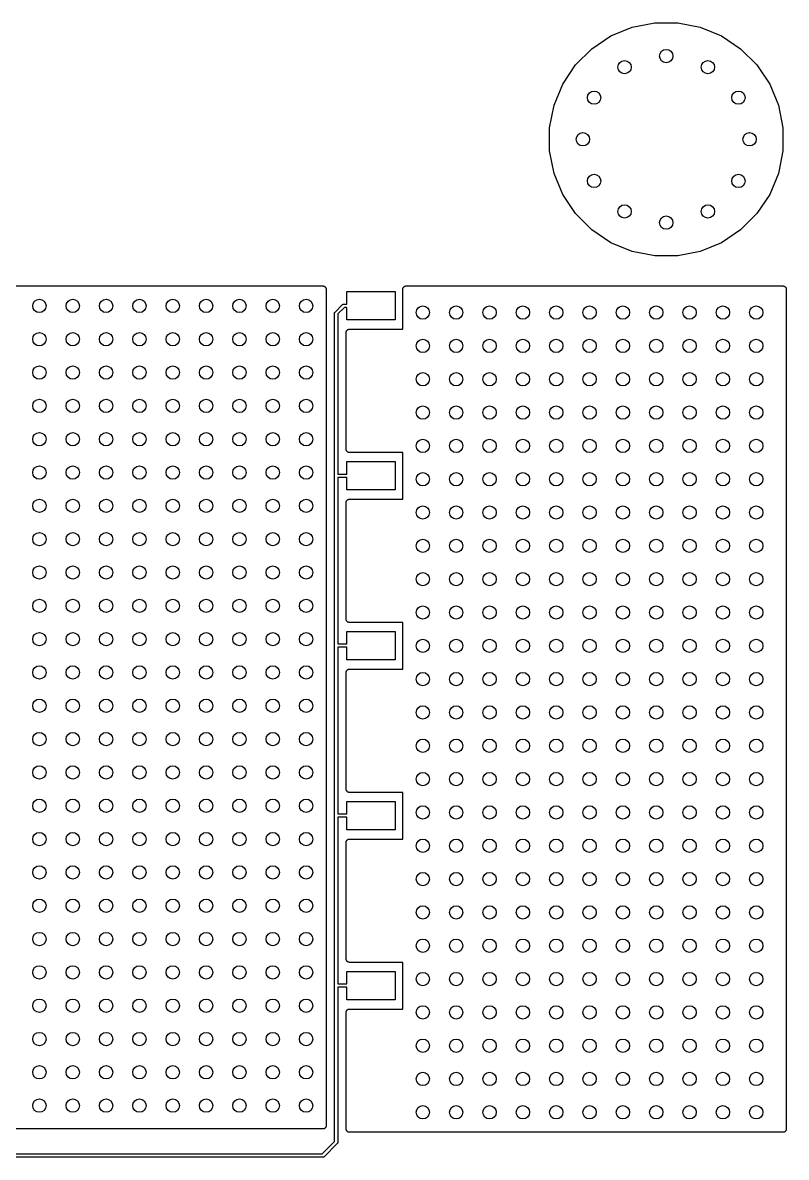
# Model space of a CAD drawing. Extents: x 73.2 to 146.9, y -82.5 to -28.5.
# Drawn here: x 124 to 146.9, y -62.55 to -28.5 of the extents above; entities that cross this region are included whole.
import ezdxf

# ---------------------------------------------------------------- set-up
doc = ezdxf.new("R2010")
doc.units = 0
doc.header["$MEASUREMENT"] = 0
doc.layers.add('BLACK', color=7, linetype='CONTINUOUS')

msp = doc.modelspace()

# ---------------------------------------------------------------- linework, layer by layer
at = {"layer": 'BLACK', "linetype": 'CONTINUOUS'}
for p, q in [((142.279, -28.6345), (142.955, -28.5)), ((142.955, -28.5), (143.645, -28.5)), ((143.645, -28.5), (144.321, -28.6345)), ((141.069, -29.2814), (141.642, -28.8983)), ((141.642, -28.8983), (142.279, -28.6345)), ((144.321, -28.6345), (144.958, -28.8983)), ((144.958, -28.8983), (145.531, -29.2814)), ((140.581, -29.7689), (141.069, -29.2814)), ((145.531, -29.2814), (146.019, -29.7689)), ((140.198, -30.3421), (140.581, -29.7689)), ((146.019, -29.7689), (146.402, -30.3421)), ((139.935, -30.9791), (140.198, -30.3421)), ((146.402, -30.3421), (146.665, -30.9791)), ((139.8, -31.6553), (139.935, -30.9791)), ((146.665, -30.9791), (146.8, -31.6553)), ((139.8, -32.3447), (139.8, -31.6553)), ((146.8, -31.6553), (146.8, -32.3447)), ((139.935, -33.0209), (139.8, -32.3447)), ((146.8, -32.3447), (146.665, -33.0209)), ((140.198, -33.6579), (139.935, -33.0209)), ((146.665, -33.0209), (146.402, -33.6579)), ((140.581, -34.2311), (140.198, -33.6579)), ((146.402, -33.6579), (146.019, -34.2311)), ((141.069, -34.7186), (140.581, -34.2311)), ((146.019, -34.2311), (145.531, -34.7186)), ((141.642, -35.1017), (141.069, -34.7186)), ((145.531, -34.7186), (144.958, -35.1017)), ((142.279, -35.3655), (141.642, -35.1017)), ((142.955, -35.5), (142.279, -35.3655)), ((144.321, -35.3655), (143.645, -35.5)), ((144.958, -35.1017), (144.321, -35.3655)), ((143.645, -35.5), (142.955, -35.5)), ((103.8, -36.4), (133, -36.4)), ((133, -36.4), (133.001, -36.4)), ((133.001, -36.4), (133.001, -36.4)), ((133.001, -36.4), (133.001, -36.4)), ((133.001, -36.4), (133.001, -36.4)), ((133.001, -36.4), (133.011, -36.4011)), ((133.011, -36.4011), (133.02, -36.402)), ((133.02, -36.402), (133.02, -36.4021)), ((133.02, -36.4021), (133.021, -36.4022)), ((133.021, -36.4022), (133.03, -36.405)), ((133.03, -36.405), (133.039, -36.4078)), ((133.039, -36.4078), (133.039, -36.408)), ((133.039, -36.408), (133.039, -36.4081)), ((133.039, -36.4081), (133.048, -36.4126)), ((133.048, -36.4126), (133.056, -36.4171)), ((133.056, -36.4171), (133.056, -36.4173)), ((133.056, -36.4173), (133.056, -36.4175)), ((133.056, -36.4175), (133.064, -36.4235)), ((133.064, -36.4235), (133.071, -36.4295)), ((133.071, -36.4295), (133.071, -36.4298)), ((133.071, -36.4298), (133.071, -36.43)), ((133.071, -36.43), (133.077, -36.4373)), ((135.424, -36.4363), (135.43, -36.429)), ((135.43, -36.4286), (135.437, -36.4227)), ((135.43, -36.4288), (135.43, -36.4286)), ((135.43, -36.429), (135.43, -36.4288)), ((135.437, -36.4227), (135.445, -36.4167)), ((135.445, -36.4163), (135.454, -36.412)), ((135.445, -36.4165), (135.445, -36.4163)), ((135.445, -36.4167), (135.445, -36.4165)), ((135.454, -36.412), (135.462, -36.4075)), ((135.462, -36.4074), (135.463, -36.4073)), ((135.462, -36.4075), (135.462, -36.4074)), ((135.463, -36.4073), (135.472, -36.4046)), ((135.472, -36.4046), (135.481, -36.4019)), ((135.481, -36.4018), (135.491, -36.4009)), ((135.481, -36.4019), (135.481, -36.4018)), ((135.481, -36.4019), (135.481, -36.4019)), ((135.491, -36.4009), (135.5, -36.4)), ((135.5, -36.4), (146.8, -36.4)), ((146.8, -36.4), (146.801, -36.4)), ((146.801, -36.4), (146.801, -36.4)), ((146.801, -36.4), (146.801, -36.4)), ((146.801, -36.4), (146.801, -36.4)), ((146.801, -36.4), (146.811, -36.4011)), ((146.811, -36.4011), (146.82, -36.402)), ((146.82, -36.402), (146.82, -36.4021)), ((146.82, -36.4021), (146.821, -36.4022)), ((146.821, -36.4022), (146.83, -36.405)), ((146.83, -36.405), (146.839, -36.4078)), ((146.839, -36.4078), (146.839, -36.408)), ((146.839, -36.408), (146.839, -36.4081)), ((146.839, -36.4081), (146.848, -36.4126)), ((146.848, -36.4126), (146.856, -36.4171)), ((146.856, -36.4171), (146.856, -36.4173)), ((146.856, -36.4173), (146.856, -36.4175)), ((146.856, -36.4175), (146.864, -36.4235)), ((146.864, -36.4235), (146.871, -36.4295)), ((146.871, -36.4295), (146.871, -36.4298)), ((146.871, -36.4298), (146.871, -36.43)), ((146.871, -36.43), (146.877, -36.4373)), ((133.077, -36.4373), (133.083, -36.4447)), ((133.083, -36.4447), (133.083, -36.445)), ((133.083, -36.445), (133.084, -36.4452)), ((133.084, -36.4452), (133.088, -36.4535)), ((133.088, -36.4535), (133.092, -36.4619)), ((133.092, -36.4619), (133.093, -36.4622)), ((133.093, -36.4622), (133.093, -36.4625)), ((133.093, -36.4625), (133.095, -36.4715)), ((133.095, -36.4715), (133.098, -36.4806)), ((133.098, -36.4806), (133.098, -36.4809)), ((133.098, -36.4809), (133.098, -36.4813)), ((133.098, -36.4813), (133.099, -36.4907)), ((133.099, -36.4907), (133.1, -36.5)), ((133.1, -36.5), (133.1, -61.6)), ((133.725, -36.945), (133.725, -36.57)), ((133.725, -36.57), (135.175, -36.57)), ((135.175, -36.57), (135.175, -37.42)), ((135.4, -36.4986), (135.401, -36.4893)), ((135.4, -36.4993), (135.4, -36.4986)), ((135.4, -36.5), (135.4, -36.4993)), ((135.4, -36.4993), (135.4, -36.4993)), ((135.4, -36.4993), (135.4, -36.4993)), ((135.4, -37.6951), (135.4, -36.5)), ((135.401, -36.4893), (135.402, -36.4799)), ((135.402, -36.4792), (135.405, -36.4702)), ((135.402, -36.4796), (135.402, -36.4792)), ((135.402, -36.4799), (135.402, -36.4796)), ((135.405, -36.4702), (135.408, -36.4612)), ((135.408, -36.4606), (135.413, -36.4523)), ((135.408, -36.4609), (135.408, -36.4606)), ((135.408, -36.4612), (135.408, -36.4609)), ((135.413, -36.4523), (135.417, -36.4441)), ((135.417, -36.4435), (135.424, -36.4363)), ((135.417, -36.4438), (135.417, -36.4435)), ((135.417, -36.4441), (135.417, -36.4438)), ((146.877, -36.4373), (146.883, -36.4447)), ((146.883, -36.4447), (146.883, -36.445)), ((146.883, -36.445), (146.884, -36.4452)), ((146.884, -36.4452), (146.888, -36.4535)), ((146.888, -36.4535), (146.892, -36.4619)), ((146.892, -36.4619), (146.893, -36.4622)), ((146.893, -36.4622), (146.893, -36.4625)), ((146.893, -36.4625), (146.895, -36.4715)), ((146.895, -36.4715), (146.898, -36.4806)), ((146.898, -36.4806), (146.898, -36.4809)), ((146.898, -36.4809), (146.898, -36.4813)), ((146.898, -36.4813), (146.899, -36.4907)), ((146.899, -36.4907), (146.9, -36.5)), ((146.9, -36.5), (146.9, -61.7)), ((133.366, -37.1829), (133.588, -36.9614)), ((133.646, -37.045), (133.45, -37.2407)), ((133.588, -36.9614), (133.589, -36.9595)), ((133.589, -36.9595), (133.591, -36.9579)), ((133.591, -36.9579), (133.597, -36.9532)), ((133.597, -36.9532), (133.602, -36.9507)), ((133.602, -36.9507), (133.606, -36.9486)), ((133.606, -36.9486), (133.615, -36.9457)), ((133.615, -36.9457), (133.623, -36.945)), ((133.623, -36.945), (133.625, -36.9448)), ((133.623, -36.945), (133.623, -36.945)), ((133.625, -36.9448), (133.627, -36.945)), ((133.627, -36.945), (133.725, -36.945)), ((133.725, -37.045), (133.646, -37.045)), ((133.725, -37.42), (133.725, -37.045)), ((133.35, -37.2176), (133.351, -37.2102)), ((133.35, -37.22), (133.35, -37.2176)), ((133.35, -37.2224), (133.35, -37.22)), ((133.35, -42.0975), (133.35, -37.2224)), ((133.351, -37.2102), (133.354, -37.2008)), ((133.354, -37.2008), (133.356, -37.1967)), ((133.356, -37.1967), (133.358, -37.1921)), ((133.358, -37.1921), (133.361, -37.1887)), ((133.361, -37.1887), (133.364, -37.1845)), ((133.364, -37.1845), (133.366, -37.1829)), ((133.45, -37.2407), (133.45, -42.045)), ((135.175, -37.42), (133.725, -37.42)), ((133.7, -37.7986), (133.701, -37.7893)), ((133.701, -37.7893), (133.702, -37.7799)), ((133.702, -37.7792), (133.705, -37.7702)), ((133.702, -37.7796), (133.702, -37.7792)), ((133.702, -37.7799), (133.702, -37.7796)), ((133.705, -37.7702), (133.708, -37.7612)), ((133.708, -37.7606), (133.713, -37.7523)), ((133.708, -37.7609), (133.708, -37.7606)), ((133.708, -37.7612), (133.708, -37.7609)), ((133.713, -37.7523), (133.717, -37.7441)), ((133.717, -37.7435), (133.724, -37.7363)), ((133.717, -37.7438), (133.717, -37.7435)), ((133.717, -37.7441), (133.717, -37.7438)), ((133.724, -37.7363), (133.73, -37.729)), ((133.73, -37.7286), (133.737, -37.7227)), ((133.73, -37.7288), (133.73, -37.7286)), ((133.73, -37.729), (133.73, -37.7288)), ((133.737, -37.7227), (133.745, -37.7167)), ((133.745, -37.7163), (133.754, -37.712)), ((133.745, -37.7165), (133.745, -37.7163)), ((133.745, -37.7167), (133.745, -37.7165)), ((133.754, -37.712), (133.762, -37.7075)), ((133.762, -37.7074), (133.763, -37.7073)), ((133.762, -37.7075), (133.762, -37.7074)), ((133.763, -37.7073), (133.772, -37.7046)), ((133.772, -37.7046), (133.781, -37.7019)), ((133.781, -37.7018), (133.791, -37.7009)), ((133.781, -37.7019), (133.781, -37.7018)), ((133.781, -37.7019), (133.781, -37.7019)), ((133.791, -37.7009), (133.8, -37.7)), ((133.8, -37.7), (135.395, -37.7)), ((135.395, -37.7), (135.4, -37.6996)), ((135.4, -37.6996), (135.4, -37.6951)), ((133.7, -37.7993), (133.7, -37.7986)), ((133.7, -37.8), (133.7, -37.7993)), ((133.7, -37.7993), (133.7, -37.7993)), ((133.7, -37.7993), (133.7, -37.7993)), ((133.7, -41.3), (133.7, -37.8)), ((133.701, -41.3093), (133.7, -41.3)), ((133.702, -41.3187), (133.701, -41.3093)), ((133.702, -41.3191), (133.702, -41.3187)), ((133.702, -41.3194), (133.702, -41.3191)), ((133.705, -41.3285), (133.702, -41.3194)), ((133.707, -41.3375), (133.705, -41.3285)), ((133.707, -41.3378), (133.707, -41.3375)), ((133.708, -41.3381), (133.707, -41.3378)), ((133.712, -41.3465), (133.708, -41.3381)), ((133.716, -41.3548), (133.712, -41.3465)), ((133.717, -41.355), (133.716, -41.3548)), ((133.717, -41.3553), (133.717, -41.355)), ((133.723, -41.3626), (133.717, -41.3553)), ((133.729, -41.37), (133.723, -41.3626)), ((133.729, -41.3702), (133.729, -41.37)), ((133.729, -41.3705), (133.729, -41.3702)), ((133.736, -41.3765), (133.729, -41.3705)), ((133.744, -41.3825), (133.736, -41.3765)), ((133.744, -41.3827), (133.744, -41.3825)), ((133.744, -41.3829), (133.744, -41.3827)), ((133.752, -41.3874), (133.744, -41.3829)), ((133.761, -41.3919), (133.752, -41.3874)), ((133.761, -41.392), (133.761, -41.3919)), ((133.761, -41.3922), (133.761, -41.392)), ((133.77, -41.395), (133.761, -41.3922)), ((133.779, -41.3978), (133.77, -41.395)), ((133.78, -41.3979), (133.779, -41.3978)), ((133.78, -41.398), (133.78, -41.3979)), ((133.789, -41.3989), (133.78, -41.398)), ((133.799, -41.4), (133.789, -41.3989)), ((133.8, -41.4), (133.799, -41.4)), ((133.799, -41.4), (133.799, -41.4)), ((133.799, -41.4), (133.799, -41.4)), ((133.799, -41.4), (133.799, -41.4)), ((135.395, -41.4), (133.8, -41.4)), ((135.4, -41.4004), (135.395, -41.4)), ((135.4, -41.4049), (135.4, -41.4004)), ((135.4, -42.7951), (135.4, -41.4049)), ((133.725, -42.045), (133.725, -41.67)), ((133.725, -41.67), (135.175, -41.67)), ((135.175, -41.67), (135.175, -42.52)), ((133.35, -42.0976), (133.35, -42.0975)), ((133.35, -42.1), (133.35, -42.0976)), ((133.35, -42.1024), (133.35, -42.1)), ((133.35, -47.1975), (133.35, -42.1024)), ((133.45, -42.045), (133.725, -42.045)), ((133.725, -42.145), (133.45, -42.145)), ((133.45, -42.145), (133.45, -47.145)), ((133.725, -42.52), (133.725, -42.145)), ((135.175, -42.52), (133.725, -42.52)), ((133.7, -42.8986), (133.701, -42.8893)), ((133.7, -42.8993), (133.7, -42.8986)), ((133.7, -42.9), (133.7, -42.8993)), ((133.7, -42.8993), (133.7, -42.8993)), ((133.7, -42.8993), (133.7, -42.8993)), ((133.7, -46.4), (133.7, -42.9)), ((133.701, -42.8893), (133.702, -42.8799)), ((133.702, -42.8792), (133.705, -42.8702)), ((133.702, -42.8796), (133.702, -42.8792)), ((133.702, -42.8799), (133.702, -42.8796)), ((133.705, -42.8702), (133.708, -42.8612)), ((133.708, -42.8606), (133.713, -42.8523)), ((133.708, -42.8609), (133.708, -42.8606)), ((133.708, -42.8612), (133.708, -42.8609)), ((133.713, -42.8523), (133.717, -42.8441)), ((133.717, -42.8435), (133.724, -42.8363)), ((133.717, -42.8438), (133.717, -42.8435)), ((133.717, -42.8441), (133.717, -42.8438)), ((133.724, -42.8363), (133.73, -42.829)), ((133.73, -42.8286), (133.737, -42.8227)), ((133.73, -42.8288), (133.73, -42.8286)), ((133.73, -42.829), (133.73, -42.8288)), ((133.737, -42.8227), (133.745, -42.8167)), ((133.745, -42.8163), (133.754, -42.812)), ((133.745, -42.8165), (133.745, -42.8163)), ((133.745, -42.8167), (133.745, -42.8165)), ((133.754, -42.812), (133.762, -42.8075)), ((133.762, -42.8074), (133.763, -42.8073)), ((133.762, -42.8075), (133.762, -42.8074)), ((133.763, -42.8073), (133.772, -42.8046)), ((133.772, -42.8046), (133.781, -42.8019)), ((133.781, -42.8018), (133.791, -42.8009)), ((133.781, -42.8019), (133.781, -42.8018)), ((133.781, -42.8019), (133.781, -42.8019)), ((133.791, -42.8009), (133.8, -42.8)), ((133.8, -42.8), (135.395, -42.8)), ((135.395, -42.8), (135.4, -42.7996)), ((135.4, -42.7996), (135.4, -42.7951)), ((133.701, -46.4093), (133.7, -46.4)), ((133.702, -46.4187), (133.701, -46.4093)), ((133.702, -46.4191), (133.702, -46.4187)), ((133.702, -46.4194), (133.702, -46.4191)), ((133.705, -46.4285), (133.702, -46.4194)), ((133.707, -46.4375), (133.705, -46.4285)), ((133.707, -46.4378), (133.707, -46.4375)), ((133.708, -46.4381), (133.707, -46.4378)), ((133.712, -46.4465), (133.708, -46.4381)), ((133.716, -46.4548), (133.712, -46.4465)), ((133.717, -46.455), (133.716, -46.4548)), ((133.717, -46.4553), (133.717, -46.455)), ((133.723, -46.4626), (133.717, -46.4553)), ((133.729, -46.47), (133.723, -46.4626)), ((133.729, -46.4702), (133.729, -46.47)), ((133.729, -46.4705), (133.729, -46.4702)), ((133.736, -46.4765), (133.729, -46.4705)), ((133.744, -46.4825), (133.736, -46.4765)), ((133.744, -46.4827), (133.744, -46.4825)), ((133.744, -46.4829), (133.744, -46.4827)), ((133.752, -46.4874), (133.744, -46.4829)), ((133.761, -46.4919), (133.752, -46.4874)), ((133.761, -46.492), (133.761, -46.4919)), ((133.761, -46.4922), (133.761, -46.492)), ((133.77, -46.495), (133.761, -46.4922)), ((133.779, -46.4978), (133.77, -46.495)), ((133.78, -46.4979), (133.779, -46.4978)), ((133.78, -46.498), (133.78, -46.4979)), ((133.789, -46.4989), (133.78, -46.498)), ((133.799, -46.5), (133.789, -46.4989)), ((133.8, -46.5), (133.799, -46.5)), ((133.799, -46.5), (133.799, -46.5)), ((133.799, -46.5), (133.799, -46.5)), ((133.799, -46.5), (133.799, -46.5)), ((135.395, -46.5), (133.8, -46.5)), ((135.4, -46.5004), (135.395, -46.5)), ((135.4, -46.5049), (135.4, -46.5004)), ((135.4, -47.8951), (135.4, -46.5049)), ((133.725, -47.145), (133.725, -46.77)), ((133.725, -46.77), (135.175, -46.77)), ((135.175, -46.77), (135.175, -47.62)), ((133.35, -47.1976), (133.35, -47.1975)), ((133.35, -47.2), (133.35, -47.1976)), ((133.35, -47.2024), (133.35, -47.2)), ((133.35, -52.2975), (133.35, -47.2024)), ((133.45, -47.145), (133.725, -47.145)), ((133.725, -47.245), (133.45, -47.245)), ((133.45, -47.245), (133.45, -52.245)), ((133.725, -47.62), (133.725, -47.245)), ((135.175, -47.62), (133.725, -47.62)), ((133.7, -47.9986), (133.701, -47.9893)), ((133.7, -47.9993), (133.7, -47.9986)), ((133.7, -48), (133.7, -47.9993)), ((133.7, -47.9993), (133.7, -47.9993)), ((133.7, -47.9993), (133.7, -47.9993)), ((133.7, -51.5), (133.7, -48)), ((133.701, -47.9893), (133.702, -47.9799)), ((133.702, -47.9792), (133.705, -47.9702)), ((133.702, -47.9796), (133.702, -47.9792)), ((133.702, -47.9799), (133.702, -47.9796)), ((133.705, -47.9702), (133.708, -47.9612)), ((133.708, -47.9606), (133.713, -47.9523)), ((133.708, -47.9609), (133.708, -47.9606)), ((133.708, -47.9612), (133.708, -47.9609)), ((133.713, -47.9523), (133.717, -47.9441)), ((133.717, -47.9435), (133.724, -47.9363)), ((133.717, -47.9438), (133.717, -47.9435)), ((133.717, -47.9441), (133.717, -47.9438)), ((133.724, -47.9363), (133.73, -47.929)), ((133.73, -47.9286), (133.737, -47.9227)), ((133.73, -47.9288), (133.73, -47.9286)), ((133.73, -47.929), (133.73, -47.9288)), ((133.737, -47.9227), (133.745, -47.9167)), ((133.745, -47.9163), (133.754, -47.912)), ((133.745, -47.9165), (133.745, -47.9163)), ((133.745, -47.9167), (133.745, -47.9165)), ((133.754, -47.912), (133.762, -47.9075)), ((133.762, -47.9074), (133.763, -47.9073)), ((133.762, -47.9075), (133.762, -47.9074)), ((133.763, -47.9073), (133.772, -47.9046)), ((133.772, -47.9046), (133.781, -47.9019)), ((133.781, -47.9018), (133.791, -47.9009)), ((133.781, -47.9019), (133.781, -47.9018)), ((133.781, -47.9019), (133.781, -47.9019)), ((133.791, -47.9009), (133.8, -47.9)), ((133.8, -47.9), (135.395, -47.9)), ((135.395, -47.9), (135.4, -47.8996)), ((135.4, -47.8996), (135.4, -47.8951)), ((133.701, -51.5093), (133.7, -51.5)), ((133.702, -51.5187), (133.701, -51.5093)), ((133.702, -51.5191), (133.702, -51.5187)), ((133.702, -51.5194), (133.702, -51.5191)), ((133.705, -51.5285), (133.702, -51.5194)), ((133.707, -51.5375), (133.705, -51.5285)), ((133.707, -51.5378), (133.707, -51.5375)), ((133.708, -51.5381), (133.707, -51.5378)), ((133.712, -51.5465), (133.708, -51.5381)), ((133.716, -51.5548), (133.712, -51.5465)), ((133.717, -51.555), (133.716, -51.5548)), ((133.717, -51.5553), (133.717, -51.555)), ((133.723, -51.5626), (133.717, -51.5553)), ((133.729, -51.57), (133.723, -51.5626)), ((133.729, -51.5702), (133.729, -51.57)), ((133.729, -51.5705), (133.729, -51.5702)), ((133.736, -51.5765), (133.729, -51.5705)), ((133.744, -51.5825), (133.736, -51.5765)), ((133.744, -51.5827), (133.744, -51.5825)), ((133.744, -51.5829), (133.744, -51.5827)), ((133.752, -51.5874), (133.744, -51.5829)), ((133.761, -51.5919), (133.752, -51.5874)), ((133.761, -51.592), (133.761, -51.5919)), ((133.761, -51.5922), (133.761, -51.592)), ((133.77, -51.595), (133.761, -51.5922)), ((133.779, -51.5978), (133.77, -51.595)), ((133.78, -51.5979), (133.779, -51.5978)), ((133.78, -51.598), (133.78, -51.5979)), ((133.789, -51.5989), (133.78, -51.598)), ((133.799, -51.6), (133.789, -51.5989)), ((133.8, -51.6), (133.799, -51.6)), ((133.799, -51.6), (133.799, -51.6)), ((133.799, -51.6), (133.799, -51.6)), ((133.799, -51.6), (133.799, -51.6)), ((135.395, -51.6), (133.8, -51.6)), ((135.4, -51.6004), (135.395, -51.6)), ((135.4, -51.6049), (135.4, -51.6004)), ((135.4, -52.9951), (135.4, -51.6049)), ((133.725, -52.245), (133.725, -51.87)), ((133.725, -51.87), (135.175, -51.87)), ((135.175, -51.87), (135.175, -52.72)), ((133.35, -52.3), (133.35, -52.2975)), ((133.35, -52.3024), (133.35, -52.3)), ((133.35, -57.3975), (133.35, -52.3024)), ((133.45, -52.245), (133.725, -52.245)), ((133.725, -52.345), (133.45, -52.345)), ((133.45, -52.345), (133.45, -57.345)), ((133.725, -52.72), (133.725, -52.345)), ((135.175, -52.72), (133.725, -52.72)), ((133.7, -53.0986), (133.701, -53.0893)), ((133.7, -53.0993), (133.7, -53.0986)), ((133.7, -53.1), (133.7, -53.0993)), ((133.7, -53.0993), (133.7, -53.0993)), ((133.7, -53.0993), (133.7, -53.0993)), ((133.7, -56.6), (133.7, -53.1)), ((133.701, -53.0893), (133.702, -53.0799)), ((133.702, -53.0792), (133.705, -53.0702)), ((133.702, -53.0796), (133.702, -53.0792)), ((133.702, -53.0799), (133.702, -53.0796)), ((133.705, -53.0702), (133.708, -53.0612)), ((133.708, -53.0606), (133.713, -53.0523)), ((133.708, -53.0609), (133.708, -53.0606)), ((133.708, -53.0612), (133.708, -53.0609)), ((133.713, -53.0523), (133.717, -53.0441)), ((133.717, -53.0435), (133.724, -53.0363)), ((133.717, -53.0438), (133.717, -53.0435)), ((133.717, -53.0441), (133.717, -53.0438)), ((133.724, -53.0363), (133.73, -53.029)), ((133.73, -53.0286), (133.737, -53.0227)), ((133.73, -53.0288), (133.73, -53.0286)), ((133.73, -53.029), (133.73, -53.0288)), ((133.737, -53.0227), (133.745, -53.0167)), ((133.745, -53.0163), (133.754, -53.012)), ((133.745, -53.0165), (133.745, -53.0163)), ((133.745, -53.0167), (133.745, -53.0165)), ((133.754, -53.012), (133.762, -53.0075)), ((133.762, -53.0074), (133.763, -53.0073)), ((133.762, -53.0075), (133.762, -53.0074)), ((133.763, -53.0073), (133.772, -53.0046)), ((133.772, -53.0046), (133.781, -53.0019)), ((133.781, -53.0018), (133.791, -53.0009)), ((133.781, -53.0019), (133.781, -53.0018)), ((133.781, -53.0019), (133.781, -53.0019)), ((133.791, -53.0009), (133.8, -53)), ((133.8, -53), (135.395, -53)), ((135.395, -53), (135.4, -52.9996)), ((135.4, -52.9996), (135.4, -52.9951)), ((133.701, -56.6093), (133.7, -56.6)), ((133.702, -56.6187), (133.701, -56.6093)), ((133.702, -56.6191), (133.702, -56.6187)), ((133.702, -56.6194), (133.702, -56.6191)), ((133.705, -56.6285), (133.702, -56.6194)), ((133.707, -56.6375), (133.705, -56.6285)), ((133.707, -56.6378), (133.707, -56.6375)), ((133.708, -56.6381), (133.707, -56.6378)), ((133.712, -56.6465), (133.708, -56.6381)), ((133.716, -56.6548), (133.712, -56.6465)), ((133.717, -56.655), (133.716, -56.6548)), ((133.717, -56.6553), (133.717, -56.655)), ((133.723, -56.6626), (133.717, -56.6553)), ((133.729, -56.67), (133.723, -56.6626)), ((133.729, -56.6702), (133.729, -56.67)), ((133.729, -56.6705), (133.729, -56.6702)), ((133.736, -56.6765), (133.729, -56.6705)), ((133.744, -56.6825), (133.736, -56.6765)), ((133.744, -56.6827), (133.744, -56.6825)), ((133.744, -56.6829), (133.744, -56.6827)), ((133.752, -56.6874), (133.744, -56.6829)), ((133.761, -56.6919), (133.752, -56.6874)), ((133.761, -56.692), (133.761, -56.6919)), ((133.761, -56.6922), (133.761, -56.692)), ((133.77, -56.695), (133.761, -56.6922)), ((133.779, -56.6978), (133.77, -56.695)), ((133.78, -56.6979), (133.779, -56.6978)), ((133.78, -56.698), (133.78, -56.6979)), ((133.789, -56.6989), (133.78, -56.698)), ((133.799, -56.7), (133.789, -56.6989)), ((133.8, -56.7), (133.799, -56.7)), ((133.799, -56.7), (133.799, -56.7)), ((133.799, -56.7), (133.799, -56.7)), ((133.799, -56.7), (133.799, -56.7)), ((135.395, -56.7), (133.8, -56.7)), ((135.4, -56.7004), (135.395, -56.7)), ((135.4, -56.7049), (135.4, -56.7004)), ((135.4, -58.0951), (135.4, -56.7049)), ((133.725, -57.345), (133.725, -56.97)), ((133.725, -56.97), (135.175, -56.97)), ((135.175, -56.97), (135.175, -57.82)), ((133.35, -57.4), (133.35, -57.3975)), ((133.35, -57.4025), (133.35, -57.4)), ((133.35, -62.0793), (133.35, -57.4025)), ((133.45, -57.345), (133.725, -57.345)), ((133.725, -57.445), (133.45, -57.445)), ((133.45, -57.445), (133.45, -62.0976)), ((133.725, -57.82), (133.725, -57.445)), ((135.175, -57.82), (133.725, -57.82)), ((133.7, -58.1986), (133.701, -58.1892)), ((133.7, -58.1993), (133.7, -58.1986)), ((133.7, -58.2), (133.7, -58.1993)), ((133.7, -58.1993), (133.7, -58.1993)), ((133.7, -58.1993), (133.7, -58.1993)), ((133.7, -61.7), (133.7, -58.2)), ((133.701, -58.1892), (133.702, -58.1799)), ((133.702, -58.1792), (133.705, -58.1702)), ((133.702, -58.1796), (133.702, -58.1792)), ((133.702, -58.1799), (133.702, -58.1796)), ((133.705, -58.1702), (133.708, -58.1612)), ((133.708, -58.1606), (133.713, -58.1523)), ((133.708, -58.1609), (133.708, -58.1606)), ((133.708, -58.1612), (133.708, -58.1609)), ((133.713, -58.1523), (133.717, -58.1441)), ((133.717, -58.1435), (133.724, -58.1363)), ((133.717, -58.1438), (133.717, -58.1435)), ((133.717, -58.1441), (133.717, -58.1438)), ((133.724, -58.1363), (133.73, -58.129)), ((133.73, -58.1286), (133.737, -58.1227)), ((133.73, -58.1288), (133.73, -58.1286)), ((133.73, -58.129), (133.73, -58.1288)), ((133.737, -58.1227), (133.745, -58.1167)), ((133.745, -58.1163), (133.754, -58.112)), ((133.745, -58.1165), (133.745, -58.1163)), ((133.745, -58.1167), (133.745, -58.1165)), ((133.754, -58.112), (133.762, -58.1075)), ((133.762, -58.1074), (133.763, -58.1073)), ((133.762, -58.1075), (133.762, -58.1074)), ((133.763, -58.1073), (133.772, -58.1046)), ((133.772, -58.1046), (133.781, -58.1019)), ((133.781, -58.1018), (133.791, -58.1009)), ((133.781, -58.1019), (133.781, -58.1018)), ((133.781, -58.1019), (133.781, -58.1019)), ((133.791, -58.1009), (133.8, -58.1)), ((133.8, -58.1), (135.395, -58.1)), ((135.395, -58.1), (135.4, -58.0996)), ((135.4, -58.0996), (135.4, -58.0951)), ((133.095, -61.6298), (133.092, -61.6388)), ((133.098, -61.6208), (133.095, -61.6298)), ((133.099, -61.6107), (133.098, -61.6201)), ((133.098, -61.6201), (133.098, -61.6204)), ((133.098, -61.6204), (133.098, -61.6208)), ((133.1, -61.6014), (133.099, -61.6107)), ((133.1, -61.6), (133.1, -61.6007)), ((133.1, -61.6007), (133.1, -61.6007)), ((133.1, -61.6007), (133.1, -61.6007)), ((133.1, -61.6007), (133.1, -61.6014)), ((133, -61.7), (118.1, -61.7)), ((133.009, -61.6991), (133, -61.7)), ((133.019, -61.6982), (133.009, -61.6991)), ((133.028, -61.6954), (133.019, -61.6981)), ((133.019, -61.6981), (133.019, -61.6981)), ((133.019, -61.6981), (133.019, -61.6982)), ((133.037, -61.6927), (133.028, -61.6954)), ((133.038, -61.6926), (133.037, -61.6927)), ((133.046, -61.688), (133.038, -61.6925)), ((133.038, -61.6925), (133.038, -61.6926)), ((133.055, -61.6837), (133.046, -61.688)), ((133.063, -61.6773), (133.055, -61.6833)), ((133.055, -61.6833), (133.055, -61.6835)), ((133.055, -61.6835), (133.055, -61.6837)), ((133.07, -61.6714), (133.063, -61.6773)), ((133.076, -61.6637), (133.07, -61.671)), ((133.07, -61.671), (133.07, -61.6712)), ((133.07, -61.6712), (133.07, -61.6714)), ((133.083, -61.6565), (133.076, -61.6637)), ((133.087, -61.6477), (133.083, -61.6559)), ((133.083, -61.6559), (133.083, -61.6562)), ((133.083, -61.6562), (133.083, -61.6565)), ((133.092, -61.6394), (133.087, -61.6477)), ((133.092, -61.6388), (133.092, -61.6391)), ((133.092, -61.6391), (133.092, -61.6394)), ((133.701, -61.7093), (133.7, -61.7)), ((133.702, -61.7187), (133.701, -61.7093)), ((133.702, -61.7191), (133.702, -61.7187)), ((133.702, -61.7194), (133.702, -61.7191)), ((133.705, -61.7285), (133.702, -61.7194)), ((133.707, -61.7375), (133.705, -61.7285)), ((133.707, -61.7378), (133.707, -61.7375)), ((133.708, -61.7381), (133.707, -61.7378)), ((133.712, -61.7465), (133.708, -61.7381)), ((133.716, -61.7548), (133.712, -61.7465)), ((133.717, -61.755), (133.716, -61.7548)), ((133.717, -61.7553), (133.717, -61.755)), ((133.723, -61.7627), (133.717, -61.7553)), ((133.729, -61.77), (133.723, -61.7627)), ((133.729, -61.7702), (133.729, -61.77)), ((133.729, -61.7705), (133.729, -61.7702)), ((133.736, -61.7765), (133.729, -61.7705)), ((133.744, -61.7825), (133.736, -61.7765)), ((133.744, -61.7827), (133.744, -61.7825)), ((133.744, -61.7829), (133.744, -61.7827)), ((133.752, -61.7874), (133.744, -61.7829)), ((133.761, -61.7919), (133.752, -61.7874)), ((133.761, -61.792), (133.761, -61.7919)), ((133.761, -61.7922), (133.761, -61.792)), ((133.77, -61.795), (133.761, -61.7922)), ((133.779, -61.7978), (133.77, -61.795)), ((133.78, -61.7979), (133.779, -61.7978)), ((133.78, -61.798), (133.78, -61.7979)), ((133.789, -61.7989), (133.78, -61.798)), ((133.799, -61.8), (133.789, -61.7989)), ((133.8, -61.8), (133.799, -61.8)), ((133.799, -61.8), (133.799, -61.8)), ((133.799, -61.8), (133.799, -61.8)), ((133.799, -61.8), (133.799, -61.8)), ((146.8, -61.8), (133.8, -61.8)), ((146.809, -61.7991), (146.8, -61.8)), ((146.819, -61.7982), (146.809, -61.7991)), ((146.828, -61.7954), (146.819, -61.7981)), ((146.819, -61.7981), (146.819, -61.7981)), ((146.819, -61.7981), (146.819, -61.7982)), ((146.837, -61.7927), (146.828, -61.7954)), ((146.838, -61.7926), (146.837, -61.7927)), ((146.846, -61.788), (146.838, -61.7925)), ((146.838, -61.7925), (146.838, -61.7926)), ((146.855, -61.7837), (146.846, -61.788)), ((146.863, -61.7773), (146.855, -61.7833)), ((146.855, -61.7833), (146.855, -61.7835)), ((146.855, -61.7835), (146.855, -61.7837)), ((146.87, -61.7714), (146.863, -61.7773)), ((146.876, -61.7637), (146.87, -61.771)), ((146.87, -61.771), (146.87, -61.7712)), ((146.87, -61.7712), (146.87, -61.7714)), ((146.883, -61.7565), (146.876, -61.7637)), ((146.887, -61.7477), (146.883, -61.7559)), ((146.883, -61.7559), (146.883, -61.7562)), ((146.883, -61.7562), (146.883, -61.7565)), ((146.892, -61.7394), (146.887, -61.7477)), ((146.895, -61.7297), (146.892, -61.7388)), ((146.892, -61.7388), (146.892, -61.7391)), ((146.892, -61.7391), (146.892, -61.7394)), ((146.898, -61.7208), (146.895, -61.7297)), ((146.899, -61.7107), (146.898, -61.7201)), ((146.898, -61.7201), (146.898, -61.7204)), ((146.898, -61.7204), (146.898, -61.7208)), ((146.9, -61.7014), (146.899, -61.7107)), ((146.9, -61.7), (146.9, -61.7007)), ((146.9, -61.7007), (146.9, -61.7007)), ((146.9, -61.7007), (146.9, -61.7007)), ((146.9, -61.7007), (146.9, -61.7014)), ((132.979, -62.45), (133.35, -62.0793)), ((133.434, -62.1371), (133.037, -62.5336)), ((133.436, -62.1355), (133.434, -62.1371)), ((133.438, -62.1324), (133.436, -62.1355)), ((133.442, -62.1279), (133.438, -62.1324)), ((133.446, -62.1192), (133.442, -62.1279)), ((133.449, -62.1098), (133.446, -62.1192)), ((133.446, -62.1192), (133.446, -62.1192)), ((133.45, -62.1024), (133.449, -62.1098)), ((133.45, -62.0976), (133.45, -62.1)), ((133.45, -62.1), (133.45, -62.1024)), ((133.45, -62.1024), (133.45, -62.1024)), ((132.998, -62.55), (117.502, -62.55)), ((117.521, -62.45), (132.979, -62.45)), ((133, -62.5502), (132.998, -62.55)), ((133.002, -62.55), (133, -62.5502)), ((133.01, -62.5493), (133.002, -62.55)), ((133.002, -62.55), (133.002, -62.55)), ((133.019, -62.5464), (133.01, -62.5493)), ((133.028, -62.5418), (133.019, -62.5464)), ((133.036, -62.5355), (133.028, -62.5418)), ((133.037, -62.5336), (133.036, -62.5355))]:
    msp.add_line(p, q, dxfattribs=at)
at = {"layer": 'BLACK'}
for centre in [(143.3, -29.5), (142.05, -29.8349), (144.55, -29.8349), (141.135, -30.75), (145.465, -30.75), (140.8, -32), (145.8, -32), (141.135, -33.25), (145.465, -33.25), (142.05, -34.1651), (144.55, -34.1651), (143.3, -34.5), (124.5, -37), (125.5, -37), (126.5, -37), (127.5, -37), (128.5, -37), (129.5, -37), (130.5, -37), (131.5, -37), (132.5, -37), (136, -37.2), (137, -37.2), (138, -37.2), (139, -37.2), (140, -37.2), (141, -37.2), (142, -37.2), (143, -37.2), (144, -37.2), (145, -37.2), (146, -37.2), (124.5, -38), (125.5, -38), (126.5, -38), (127.5, -38), (128.5, -38), (129.5, -38), (130.5, -38), (131.5, -38), (132.5, -38), (136, -38.2), (137, -38.2), (138, -38.2), (139, -38.2), (140, -38.2), (141, -38.2), (142, -38.2), (143, -38.2), (144, -38.2), (145, -38.2), (146, -38.2), (124.5, -39), (125.5, -39), (126.5, -39), (127.5, -39), (128.5, -39), (129.5, -39), (130.5, -39), (131.5, -39), (132.5, -39), (136, -39.2), (137, -39.2), (138, -39.2), (139, -39.2), (140, -39.2), (141, -39.2), (142, -39.2), (143, -39.2), (144, -39.2), (145, -39.2), (146, -39.2), (124.5, -40), (125.5, -40), (126.5, -40), (127.5, -40), (128.5, -40), (129.5, -40), (130.5, -40), (131.5, -40), (132.5, -40), (136, -40.2), (137, -40.2), (138, -40.2), (139, -40.2), (140, -40.2), (141, -40.2), (142, -40.2), (143, -40.2), (144, -40.2), (145, -40.2), (146, -40.2), (124.5, -41), (125.5, -41), (126.5, -41), (127.5, -41), (128.5, -41), (129.5, -41), (130.5, -41), (131.5, -41), (132.5, -41), (136, -41.2), (137, -41.2), (138, -41.2), (139, -41.2), (140, -41.2), (141, -41.2), (142, -41.2), (143, -41.2), (144, -41.2), (145, -41.2), (146, -41.2), (124.5, -42), (125.5, -42), (126.5, -42), (127.5, -42), (128.5, -42), (129.5, -42), (130.5, -42), (131.5, -42), (132.5, -42), (136, -42.2), (137, -42.2), (138, -42.2), (139, -42.2), (140, -42.2), (141, -42.2), (142, -42.2), (143, -42.2), (144, -42.2), (145, -42.2), (146, -42.2), (124.5, -43), (125.5, -43), (126.5, -43), (127.5, -43), (128.5, -43), (129.5, -43), (130.5, -43), (131.5, -43), (132.5, -43), (136, -43.2), (137, -43.2), (138, -43.2), (139, -43.2), (140, -43.2), (141, -43.2), (142, -43.2), (143, -43.2), (144, -43.2), (145, -43.2), (146, -43.2), (124.5, -44), (125.5, -44), (126.5, -44), (127.5, -44), (128.5, -44), (129.5, -44), (130.5, -44), (131.5, -44), (132.5, -44), (136, -44.2), (137, -44.2), (138, -44.2), (139, -44.2), (140, -44.2), (141, -44.2), (142, -44.2), (143, -44.2), (144, -44.2), (145, -44.2), (146, -44.2), (124.5, -45), (125.5, -45), (126.5, -45), (127.5, -45), (128.5, -45), (129.5, -45), (130.5, -45), (131.5, -45), (132.5, -45), (136, -45.2), (137, -45.2), (138, -45.2), (139, -45.2), (140, -45.2), (141, -45.2), (142, -45.2), (143, -45.2), (144, -45.2), (145, -45.2), (146, -45.2), (124.5, -46), (125.5, -46), (126.5, -46), (127.5, -46), (128.5, -46), (129.5, -46), (130.5, -46), (131.5, -46), (132.5, -46), (136, -46.2), (137, -46.2), (138, -46.2), (139, -46.2), (140, -46.2), (141, -46.2), (142, -46.2), (143, -46.2), (144, -46.2), (145, -46.2), (146, -46.2), (124.5, -47), (125.5, -47), (126.5, -47), (127.5, -47), (128.5, -47), (129.5, -47), (130.5, -47), (131.5, -47), (132.5, -47), (136, -47.2), (137, -47.2), (138, -47.2), (139, -47.2), (140, -47.2), (141, -47.2), (142, -47.2), (143, -47.2), (144, -47.2), (145, -47.2), (146, -47.2), (124.5, -48), (125.5, -48), (126.5, -48), (127.5, -48), (128.5, -48), (129.5, -48), (130.5, -48), (131.5, -48), (132.5, -48), (136, -48.2), (137, -48.2), (138, -48.2), (139, -48.2), (140, -48.2), (141, -48.2), (142, -48.2), (143, -48.2), (144, -48.2), (145, -48.2), (146, -48.2), (124.5, -49), (125.5, -49), (126.5, -49), (127.5, -49), (128.5, -49), (129.5, -49), (130.5, -49), (131.5, -49), (132.5, -49), (136, -49.2), (137, -49.2), (138, -49.2), (139, -49.2), (140, -49.2), (141, -49.2), (142, -49.2), (143, -49.2), (144, -49.2), (145, -49.2), (146, -49.2), (124.5, -50), (125.5, -50), (126.5, -50), (127.5, -50), (128.5, -50), (129.5, -50), (130.5, -50), (131.5, -50), (132.5, -50), (136, -50.2), (137, -50.2), (138, -50.2), (139, -50.2), (140, -50.2), (141, -50.2), (142, -50.2), (143, -50.2), (144, -50.2), (145, -50.2), (146, -50.2), (124.5, -51), (125.5, -51), (126.5, -51), (127.5, -51), (128.5, -51), (129.5, -51), (130.5, -51), (131.5, -51), (132.5, -51), (136, -51.2), (137, -51.2), (138, -51.2), (139, -51.2), (140, -51.2), (141, -51.2), (142, -51.2), (143, -51.2), (144, -51.2), (145, -51.2), (146, -51.2), (124.5, -52), (125.5, -52), (126.5, -52), (127.5, -52), (128.5, -52), (129.5, -52), (130.5, -52), (131.5, -52), (132.5, -52), (136, -52.2), (137, -52.2), (138, -52.2), (139, -52.2), (140, -52.2), (141, -52.2), (142, -52.2), (143, -52.2), (144, -52.2), (145, -52.2), (146, -52.2), (124.5, -53), (125.5, -53), (126.5, -53), (127.5, -53), (128.5, -53), (129.5, -53), (130.5, -53), (131.5, -53), (132.5, -53), (136, -53.2), (137, -53.2), (138, -53.2), (139, -53.2), (140, -53.2), (141, -53.2), (142, -53.2), (143, -53.2), (144, -53.2), (145, -53.2), (146, -53.2), (124.5, -54), (125.5, -54), (126.5, -54), (127.5, -54), (128.5, -54), (129.5, -54), (130.5, -54), (131.5, -54), (132.5, -54), (136, -54.2), (137, -54.2), (138, -54.2), (139, -54.2), (140, -54.2), (141, -54.2), (142, -54.2), (143, -54.2), (144, -54.2), (145, -54.2), (146, -54.2), (124.5, -55), (125.5, -55), (126.5, -55), (127.5, -55), (128.5, -55), (129.5, -55), (130.5, -55), (131.5, -55), (132.5, -55), (136, -55.2), (137, -55.2), (138, -55.2), (139, -55.2), (140, -55.2), (141, -55.2), (142, -55.2), (143, -55.2), (144, -55.2), (145, -55.2), (146, -55.2), (124.5, -56), (125.5, -56), (126.5, -56), (127.5, -56), (128.5, -56), (129.5, -56), (130.5, -56), (131.5, -56), (132.5, -56), (136, -56.2), (137, -56.2), (138, -56.2), (139, -56.2), (140, -56.2), (141, -56.2), (142, -56.2), (143, -56.2), (144, -56.2), (145, -56.2), (146, -56.2), (124.5, -57), (125.5, -57), (126.5, -57), (127.5, -57), (128.5, -57), (129.5, -57), (130.5, -57), (131.5, -57), (132.5, -57), (136, -57.2), (137, -57.2), (138, -57.2), (139, -57.2), (140, -57.2), (141, -57.2), (142, -57.2), (143, -57.2), (144, -57.2), (145, -57.2), (146, -57.2), (124.5, -58), (125.5, -58), (126.5, -58), (127.5, -58), (128.5, -58), (129.5, -58), (130.5, -58), (131.5, -58), (132.5, -58), (136, -58.2), (137, -58.2), (138, -58.2), (139, -58.2), (140, -58.2), (141, -58.2), (142, -58.2), (143, -58.2), (144, -58.2), (145, -58.2), (146, -58.2), (124.5, -59), (125.5, -59), (126.5, -59), (127.5, -59), (128.5, -59), (129.5, -59), (130.5, -59), (131.5, -59), (132.5, -59), (136, -59.2), (137, -59.2), (138, -59.2), (139, -59.2), (140, -59.2), (141, -59.2), (142, -59.2), (143, -59.2), (144, -59.2), (145, -59.2), (146, -59.2), (124.5, -60), (125.5, -60), (126.5, -60), (127.5, -60), (128.5, -60), (129.5, -60), (130.5, -60), (131.5, -60), (132.5, -60), (136, -60.2), (137, -60.2), (138, -60.2), (139, -60.2), (140, -60.2), (141, -60.2), (142, -60.2), (143, -60.2), (144, -60.2), (145, -60.2), (146, -60.2), (124.5, -61), (125.5, -61), (126.5, -61), (127.5, -61), (128.5, -61), (129.5, -61), (130.5, -61), (131.5, -61), (132.5, -61), (136, -61.2), (137, -61.2), (138, -61.2), (139, -61.2), (140, -61.2), (141, -61.2), (142, -61.2), (143, -61.2), (144, -61.2), (145, -61.2), (146, -61.2)]:
    msp.add_circle(centre, 0.2, dxfattribs=at)

doc.saveas('drawing.dxf')
